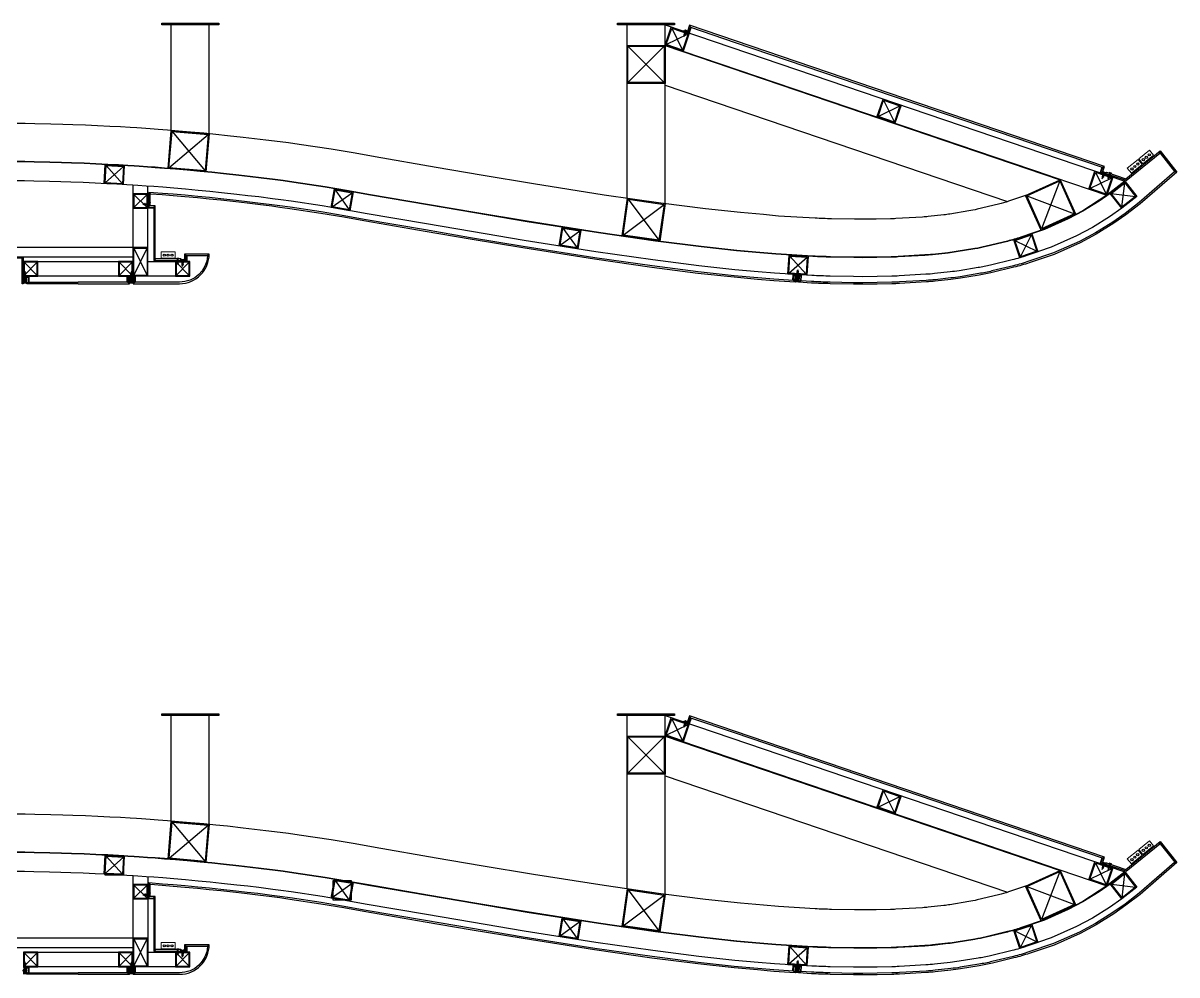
# Model space of a CAD drawing. Header units: millimetres. Extents: x -7838 to 162527, y -32093 to 60038.
# Drawn here: x 159490 to 162527, y 48898 to 51403 of the extents above; entities that cross this region are included whole.
import ezdxf

# ---------------------------------------------------------------- set-up
doc = ezdxf.new("R2010")
doc.units = ezdxf.units.MM
for name, color, linetype in [('002 - STRUCTURAL STEEL', 4, 'Continuous'), ('AR-TEXT-DIM', 7, 'Continuous'), ('CELING', 2, 'Continuous')]:
    doc.layers.add(name, color=color, linetype=linetype)
doc.layers.add('A-GENM Lines', color=1, linetype='Continuous', lineweight=9)

# ---------------------------------------------------------------- blocks, each defined once
blk = doc.blocks.new('55d5f2d')
at = {"color": 8, "ltscale": 0.1}
for p, q in [((31175.5, -66800.8), (31220.9, -66755.4)), ((31175.5, -66755.4), (31220.9, -66800.8))]:
    blk.add_line(p, q, dxfattribs=at)
at = {"layer": 'AR-TEXT-DIM', "color": 3}
for points in [[(31173.2, -66753.1), (31223.2, -66753.1), (31223.2, -66803.1), (31173.2, -66803.1)], [(31175.5, -66755.4), (31220.9, -66755.4), (31220.9, -66800.8), (31175.5, -66800.8)]]:
    blk.add_lwpolyline(points, close=True, dxfattribs=at)
blk = doc.blocks.new('5200')
at = {"color": 8, "ltscale": 0.1}
for p, q in [((32963.9, -74110.5), (33059.3, -74015.1)), ((32963.9, -74015.1), (33059.3, -74110.5))]:
    blk.add_line(p, q, dxfattribs=at)
at = {"color": 3, "ltscale": 0.1}
for points in [[(32961.6, -74012.8), (33061.6, -74012.8), (33061.6, -74112.8), (32961.6, -74112.8)], [(32963.9, -74015.1), (33059.3, -74015.1), (33059.3, -74110.5), (32963.9, -74110.5)]]:
    blk.add_lwpolyline(points, close=True, dxfattribs=at)
blk = doc.blocks.new('DFGDE')
at = {"color": 8, "ltscale": 0.1}
for p, q in [((134367.3, -128798.9, -0.2), (134402.1, -128764.1, -0.2)), ((134367.3, -128764.1, -0.2), (134402.1, -128798.9, -0.2))]:
    blk.add_line(p, q, dxfattribs=at)
at = {"layer": 'AR-TEXT-DIM', "color": 3, "elevation": -0.2}
for points in [[(134365.7, -128762.5), (134403.7, -128762.5), (134403.7, -128800.5), (134365.7, -128800.5)], [(134367.3, -128764.1), (134402.1, -128764.1), (134402.1, -128798.9), (134367.3, -128798.9)]]:
    blk.add_lwpolyline(points, close=True, dxfattribs=at)
blk = doc.blocks.new('RERE')
at = {"color": 8}
for p, q in [((30880.1, -75163.1), (30876.7, -75163.1)), ((30879.1, -75147.6), (30879.1, -75148.5)), ((30879.1, -75149.1), (30879.1, -75150.1)), ((30879.1, -75150.6), (30879.1, -75151.6)), ((30879.1, -75152.1), (30879.1, -75153.1)), ((30879.1, -75153.7), (30879.1, -75154.6)), ((30879.1, -75155.2), (30879.1, -75156.1)), ((30879.1, -75156.7), (30879.1, -75157.7)), ((30879.1, -75158.2), (30879.1, -75161)), ((30880.6, -75143.3), (30879.5, -75145.5)), ((30880.6, -75141.5), (30880.6, -75165)), ((30880.6, -75143.3), (30881.4, -75144.9)), ((30881.1, -75163.1), (30884.4, -75163.1)), ((30881.7, -75145.6), (30881.8, -75145.7)), ((30882.1, -75147.1), (30882.1, -75148.1)), ((30882.1, -75148.6), (30882.1, -75149.6)), ((30882.1, -75150.1), (30882.1, -75151.1)), ((30882.1, -75151.7), (30882.1, -75152.6)), ((30882.1, -75153.2), (30882.1, -75154.1)), ((30882.1, -75154.7), (30882.1, -75155.7)), ((30882.1, -75156.2), (30882.1, -75157.2)), ((30882.1, -75157.7), (30882.1, -75158.7)), ((30882.1, -75159.3), (30882.1, -75161)), ((30882.1, -75159.3), (30882.1, -75161))]:
    blk.add_line(p, q, dxfattribs=at)
for points in [[(30880.1, -75164.1, -0.112935), (30876.7, -75163.1, -0.049876), (30876.5, -75161), (30884.6, -75161, -0.049876), (30884.4, -75163.1, -0.112935), (30881.1, -75164.1), (30881.1, -75162.6), (30880.1, -75162.6)], [(30882.1, -75148.6, 0.088633), (30880.9, -75148.1, 0.019108), (30878.6, -75147.4, -0.172253), (30879.1, -75147, 0.045962), (30882.6, -75148.2, -0.175035)], [(30882.1, -75150.1, 0.088633), (30880.9, -75149.6, 0.019108), (30878.6, -75149, -0.172253), (30879.1, -75148.5, 0.045962), (30882.6, -75149.7, -0.175035)], [(30882.1, -75151.7, 0.088633), (30880.9, -75151.1, 0.019108), (30878.6, -75150.5, -0.172253), (30879.1, -75150.1, 0.045962), (30882.6, -75151.2, -0.175035)], [(30882.1, -75153.2, 0.088633), (30880.9, -75152.7, 0.019108), (30878.6, -75152, -0.172253), (30879.1, -75151.6, 0.045962), (30882.6, -75152.7, -0.175035)], [(30882.1, -75154.7, 0.088633), (30880.9, -75154.2, 0.019108), (30878.6, -75153.5, -0.172253), (30879.1, -75153.1, 0.045962), (30882.6, -75154.3, -0.175035)], [(30882.1, -75156.2, 0.088633), (30880.9, -75155.7, 0.019108), (30878.6, -75155.1, -0.172253), (30879.1, -75154.6, 0.045962), (30882.6, -75155.8, -0.175035)], [(30882.1, -75157.7, 0.088633), (30880.9, -75157.2, 0.019108), (30878.6, -75156.6, -0.172253), (30879.1, -75156.1, 0.045962), (30882.6, -75157.3, -0.175035)], [(30882.1, -75159.3, 0.088633), (30880.9, -75158.8, 0.019108), (30878.6, -75158.1, -0.172253), (30879.1, -75157.7, 0.045962), (30882.6, -75158.8, -0.175035)], [(30882.1, -75147.1, 0.088633), (30880.9, -75146.6, 0.02265), (30879, -75145.9, -0.172253), (30879.5, -75145.5, 0.051159), (30882.6, -75146.7, -0.175035)]]:
    blk.add_lwpolyline(points, format="xyb", close=True, dxfattribs=at)
for points in [[(30881.7, -75145.6, 0.118829), (30880.9, -75145.1, 0.008765), (30879.8, -75144.7, -0.172253)], [(30882.2, -75145.1, -0.175035), (30881.7, -75145.6, 0.118829)]]:
    blk.add_lwpolyline(points, format="xyb", dxfattribs=at)
for centre, radius, start, end in [((30874.6, -75180.9), 33.6, 76.2776, 83.3035), ((30874.6, -75182.4), 33.6, 76.2776, 83.3035), ((30874.6, -75183.9), 33.6, 76.2776, 83.3035), ((30874.6, -75185.4), 33.6, 76.2776, 83.3035), ((30874.6, -75187), 33.6, 76.2776, 83.3035), ((30874.6, -75188.5), 33.6, 76.2776, 83.3035), ((30874.6, -75190), 33.6, 76.2776, 83.3035), ((30874.6, -75191.5), 33.6, 76.2776, 83.3035), ((30875.4, -75173.2), 27.5, 74.8121, 82.581), ((30882.1, -75147), 3.04, 160.5824, 180), ((30879.8, -75152.6), 7.89, 71.8171, 89.3728), ((30879.1, -75147), 3.04, 9.6975, 26.5651)]:
    blk.add_arc(centre, radius, start, end, dxfattribs=at)
blk = doc.blocks.new('odofrite')
at = {"ltscale": 0.1}
h = blk.add_hatch(dxfattribs=at)
h.set_pattern_fill('ANSI37', color=8, scale=0.5)
h.set_pattern_definition([(45, (84.5444, -95.0627), (-1.122532015, 1.122532015), []), (135, (84.5444, -95.0627), (-1.122532015, -1.122532015), [])])
edge = h.paths.add_edge_path()
edge.add_arc((30585, -74711.8), 4.5, 0, 360)
at = {"color": 1, "ltscale": 0.1}
blk.add_circle((30585, -74711.8, -166.2), 4.5, dxfattribs=at)
blk = doc.blocks.new('odoforltr')
at = {"color": 1, "ltscale": 0.1}
for p, q in [((30858.9, -66225.9, 2.1), (30858.9, -65946.3, 2.1)), ((30958.9, -66232.9, 2.1), (30958.9, -65946.3, 2.1)), ((32058.9, -66402.5, 2.1), (32058.9, -65946.3, 2.1)), ((32158.9, -66416.7, 2.1), (32158.9, -65946.3, 2.1)), ((32158.9, -65946.3, 2.1), (33369.3, -66357.9, 2.1)), ((32158.9, -65999.1, 2.1), (33172.6, -66343.8, 2.1)), ((32158.9, -65999.1, 2.1), (33321.8, -66394.5, 2.1)), ((32158.9, -66000.2, 2.1), (33199, -66353.9, 2.1)), ((32158.9, -66104.7, 2.1), (33060.3, -66411.3, 2.1)), ((33369.9, -66358.6, 2.1), (33400.8, -66397.9, 2.1)), ((30758.9, -66532.3, 2.1), (30408.9, -66532.3, 2.1)), ((30758.9, -66557.3, 2.1), (30408.9, -66557.3, 2.1))]:
    blk.add_line(p, q, dxfattribs=at)
at = {"color": 8, "ltscale": 0.1}
for p, q in [((30760.5, -66605.7, 2.1), (30795.3, -66533.9, 2.1)), ((30760.5, -66533.9, 2.1), (30795.3, -66605.7, 2.1))]:
    blk.add_line(p, q, dxfattribs=at)
at = {"color": 2, "ltscale": 0.1}
for p, q in [((32498.3, -66605.9, 2.1), (32497.6, -66618.2, 2.1)), ((32498.3, -66605.9, 2.1), (32502.3, -66606.1, 2.1)), ((32502.3, -66606.1, 2.1), (32501.3, -66623.1, 2.1)), ((32512.3, -66606.7, 2.1), (32511.2, -66623.7, 2.1)), ((32512.3, -66606.7, 2.1), (32516.3, -66607, 2.1)), ((32516.3, -66607, 2.1), (32515.5, -66619.2, 2.1))]:
    blk.add_line(p, q, dxfattribs=at)
at = {"color": 1, "ltscale": 0.1}
for points, elevation in [([(30833.9, -65941.3), (30983.9, -65941.3), (30983.9, -65946.3), (30833.9, -65946.3)], 2.1), ([(32033.9, -65941.3), (32183.9, -65941.3), (32183.9, -65946.3), (32033.9, -65946.3)], 2.1), ([(32208.9, -65961.2), (32222.2, -65965.7), (32226.4, -65953.4), (32227.3, -65953.7), (32222.8, -65967), (32208.6, -65962.1)], 2.1), ([(33338.5, -66345.3), (33305.4, -66334), (33309.5, -66321.7), (33308.6, -66321.4), (33304.1, -66334.7), (33338.2, -66346.3)], 2.1), ([(30798.9, -66390.8), (30798.9, -66427.8), (30811.9, -66427.8), (30811.9, -66428.8), (30797.9, -66428.8), (30797.9, -66390.8)], 2.1), ([(30507.9, -66569.3), (30719.9, -66569.3), (30719.9, -66607.3), (30507.9, -66607.3)], -166.2), ([(30796.9, -66569.3), (30869.9, -66569.3), (30869.9, -66607.3), (30796.9, -66607.3)], 2.1), ([(30869.9, -66567.3), (30898.9, -66567.3), (30898.9, -66554.3), (30899.9, -66554.3), (30899.9, -66568.3), (30869.9, -66568.3)], 2.1), ([(30469.9, -66609.3), (30483.9, -66609.3), (30483.9, -66622.3), (30484.9, -66622.3), (30484.9, -66608.3), (30469.9, -66608.3)], -166.2), ([(30757.9, -66609.3), (30743.9, -66609.3), (30743.9, -66622.3), (30742.9, -66622.3), (30742.9, -66608.3), (30757.9, -66608.3)], -166.2), ([(32511.3, -66605.7), (32497.3, -66604.8), (32496.6, -66617.8), (32495.6, -66617.8), (32496.4, -66603.8), (32511.4, -66604.7)], 2.1), ([(32503.3, -66605.2), (32517.3, -66606), (32516.5, -66619), (32517.5, -66619.1), (32518.4, -66605.1), (32503.4, -66604.2)], 2.1)]:
    blk.add_lwpolyline(points, close=True, dxfattribs=dict(at, elevation=elevation))
at = {"color": 2, "ltscale": 0.1}
for points, elevation in [([(32344.5, -65988.3), (32223.2, -65947.1), (32217.8, -65963.1), (32221.6, -65964.4), (32225.5, -65952.8), (32223.6, -65949), (32223.9, -65948.3), (32224.5, -65948.5), (32226.4, -65952.4), (32343.2, -65992.1)], 2.1), ([(32343.2, -65992.1), (33310.1, -66320.9), (33314, -66319), (33314.6, -66319.2), (33314.4, -66319.9), (33310.6, -66321.8), (33306.6, -66333.4), (33310.4, -66334.7), (33315.9, -66318.6), (32344.5, -65988.3)], 2.1), ([(33371.8, -66351.4), (33462.5, -66277.4), (33506.6, -66333.4)], 2.1), ([(33461.3, -66283.5), (33461.8, -66279.2), (33462.4, -66278.8), (33462.8, -66279.4), (33462.3, -66283.6)], 2.1), ([(33372.6, -66355.9), (33461.3, -66283.5)], 2.1), ([(33462.3, -66283.6), (33500.6, -66332.3)], 2.1), ([(33372.6, -66355.9), (33319.9, -66337.9), (33321.2, -66334.1), (33371.8, -66351.4)], 2.1), ([(33500.6, -66332.3), (33504.7, -66332.7), (33505.1, -66333.2), (33504.6, -66333.7), (33500.5, -66333.3)], 2.1), ([(32496.8, -66618.8), (32445.6, -66615.8), (32403, -66612), (32341, -66606.5), (32246.1, -66596.1), (32125.1, -66580.7), (31974.2, -66559.1), (31785.7, -66529.3), (31646.7, -66506.2), (31528, -66485.9), (31366.9, -66458.2), (31314.2, -66448.6), (31253.7, -66438.5), (31172, -66426.1), (31145.1, -66422.4), (31124, -66419.6), (31087.3, -66415), (31058.9, -66411.6), (31029.7, -66408.2), (30989.8, -66403.8), (30959.4, -66400.7), (30928.8, -66397.7), (30895.3, -66394.6), (30864.4, -66392), (30835.9, -66389.7), (30799.9, -66386.9)], 2.1), ([(30799.9, -66386.9), (30799.9, -66412.8), (30803.9, -66412.8), (30803.9, -66392)], 2.1), ([(30803.9, -66392), (30800.9, -66388.7), (30800.9, -66388), (30801.6, -66388), (30804.7, -66391.3)], 2), ([(32501.3, -66623.1), (32445.3, -66619.8), (32402.7, -66616), (32340.6, -66610.5), (32245.7, -66600.1), (32124.5, -66584.7), (31973.6, -66563), (31785, -66533.3), (31646.1, -66510.2), (31527.3, -66489.9), (31366.2, -66462.1), (31313.5, -66452.6), (31253.1, -66442.5), (31171.4, -66430), (31144.6, -66426.4), (31123.5, -66423.6), (31086.8, -66419), (31058.5, -66415.5), (31029.2, -66412.1), (30989.4, -66407.8), (30959.1, -66404.7), (30928.4, -66401.7), (30895, -66398.6), (30864, -66395.9), (30835.5, -66393.6), (30804.7, -66391.3)], 2.1), ([(30816.9, -66477.2), (30816.9, -66422.8), (30799.9, -66422.8), (30799.9, -66426.8), (30812.2, -66426.8), (30815.2, -66423.8), (30815.9, -66423.8), (30815.9, -66424.5), (30812.9, -66427.5), (30812.9, -66477.2)], 2.1), ([(30812.9, -66477.2), (30812.9, -66566.3), (30883.9, -66566.3), (30883.9, -66562.3), (30817.7, -66562.3), (30814.7, -66565.3), (30813.9, -66565.3), (30813.9, -66564.6), (30816.9, -66561.6), (30816.9, -66477.2)], 2.1), ([(30613.9, -66627.3), (30478.9, -66627.3), (30478.9, -66610.3), (30482.9, -66610.3), (30482.9, -66622.6), (30479.9, -66625.6), (30479.9, -66626.3), (30480.7, -66626.3), (30483.7, -66623.3), (30613.9, -66623.3)], -166.2), ([(30613.9, -66627.3), (30748.9, -66627.3), (30748.9, -66610.3), (30744.9, -66610.3), (30744.9, -66622.6), (30747.9, -66625.6), (30747.9, -66626.3), (30747.2, -66626.3), (30744.2, -66623.3), (30613.9, -66623.3)], -166.2), ([(32496.8, -66618.8), (32499.6, -66622), (32500.3, -66622), (32500.3, -66621.3), (32497.6, -66618.2)], 2.1), ([(32516.2, -66620), (32513, -66622.8), (32512.3, -66622.7), (32512.4, -66622), (32515.5, -66619.2)], 2.1)]:
    blk.add_lwpolyline(points, dxfattribs=dict(at, elevation=elevation))
at = {"color": 1, "ltscale": 0.1, "elevation": 2.1}
for points in [[(33108.1, -66395.1), (33063.1, -66410.3, -0.022426), (33037.2, -66417.8), (32980.5, -66431.5, -0.018694), (32958.5, -66436), (32909, -66444.1, -0.013433), (32893, -66446.3), (32851.9, -66450.7, -0.012445), (32837, -66452), (32766.5, -66456.1, -0.011445), (32752.8, -66456.6), (32714.8, -66457.5), (32678.9, -66457.9), (32657.5, -66457.8), (32597, -66456.5, -0.009337), (32554.1, -66455), (32458, -66449.2), (32417.8, -66445.6), (32357.5, -66440.3), (32265.8, -66430.2), (32147.5, -66415.2), (31999.1, -66393.9), (31812.4, -66364.5), (31674.5, -66341.5), (31556.2, -66321.3), (31395.9, -66293.7), (31342.8, -66284.1), (31280.1, -66273.6), (31195.8, -66260.8), (31167.3, -66256.9), (31145.4, -66254), (31107.8, -66249.2), (31078.6, -66245.7), (31048.4, -66242.2), (31007.5, -66237.7), (30976.1, -66234.5), (30944.5, -66231.4), (30910.1, -66228.3), (30878.2, -66225.5), (30848.9, -66223.2), (30824.4, -66221.3), (30803.9, -66219.8), (30781.1, -66218.3), (30768, -66217.4), (30750.9, -66216.3), (30725.5, -66214.8), (30696.9, -66213.3), (30665.3, -66211.7), (30633.7, -66210.4), (30600.3, -66209.1), (30573.2, -66208.2), (30542.1, -66207.3), (30500, -66206.4), (30474.7, -66206), (30448.1, -66205.7)], [(33369.3, -66357.9), (33321.8, -66394.5), (33258.6, -66435.4), (33220.2, -66456), (33157.2, -66484), (33095.2, -66505, -0.022426), (33060.7, -66515), (33004, -66528.7, -0.018694), (32974.7, -66534.7), (32925.1, -66542.8, -0.013433), (32903.8, -66545.7), (32862.7, -66550.2, -0.012445), (32842.9, -66551.8), (32772.4, -66556, -0.011078), (32754.7, -66556.6), (32716.5, -66557.5), (32679.2, -66557.9), (32656.1, -66557.8), (32595, -66556.4, -0.009335), (32548.4, -66554.8), (32450.6, -66549), (32408.9, -66545.3), (32347.6, -66539.8), (32254, -66529.6), (32134.1, -66514.3), (31984.2, -66492.8), (31796.4, -66463.2), (31657.9, -66440.1), (31539.3, -66419.9), (31378.6, -66392.2), (31325.6, -66382.6), (31264.3, -66372.4), (31181.6, -66359.8), (31154, -66356), (31132.6, -66353.2), (31095.5, -66348.5), (31066.8, -66345), (31037.2, -66341.6), (30996.9, -66337.2), (30966.1, -66334), (30935.1, -66331), (30901.3, -66327.9), (30869.9, -66325.2), (30841.1, -66322.9), (30817, -66321), (30796.9, -66319.6), (30774.4, -66318), (30761.6, -66317.2), (30744.9, -66316.2), (30719.8, -66314.7), (30691.8, -66313.2), (30660.7, -66311.6), (30629.6, -66310.3), (30596.8, -66309), (30570.2, -66308.2), (30539.7, -66307.3), (30498.2, -66306.4), (30473.3, -66306), (30447.2, -66305.7)], [(33330.7, -66389.6), (33301.6, -66409.9), (33259.1, -66436.2), (33220.6, -66456.9), (33157.5, -66485), (33095.5, -66506, -0.022426), (33060.9, -66516), (33004.2, -66529.7, -0.018694), (32974.8, -66535.6), (32925.3, -66543.8, -0.013433), (32903.9, -66546.7), (32862.8, -66551.1, -0.012445), (32842.9, -66552.8), (32772.4, -66557, -0.011075), (32754.7, -66557.6), (32716.5, -66558.5), (32679.2, -66558.9), (32656.1, -66558.8), (32595, -66557.4, -0.009335), (32548.3, -66555.8), (32450.5, -66549.9), (32408.9, -66546.3), (32347.5, -66540.8), (32253.9, -66530.5), (32133.9, -66515.3), (31984.1, -66493.8), (31796.2, -66464.2), (31657.7, -66441.1), (31539.2, -66420.9), (31378.4, -66393.2), (31325.5, -66383.6), (31264.1, -66373.3), (31181.4, -66360.8), (31153.9, -66357), (31132.5, -66354.2), (31095.4, -66349.5), (31066.7, -66346), (31037.1, -66342.6), (30996.8, -66338.2), (30966, -66335), (30935, -66332), (30901.2, -66328.9), (30869.8, -66326.2), (30841, -66323.9), (30816.9, -66322), (30796.9, -66320.6), (30774.4, -66319), (30761.5, -66318.2), (30744.8, -66317.2), (30719.8, -66315.7), (30691.7, -66314.2), (30660.7, -66312.6), (30629.5, -66311.3), (30596.8, -66310), (30570.2, -66309.2), (30539.6, -66308.3), (30498.2, -66307.4), (30473.3, -66307), (30447.2, -66306.7)], [(33361.5, -66428.9), (33329.2, -66451.6), (33284.2, -66479.5), (33242.6, -66501.8), (33175.8, -66531.6), (33111.5, -66553.3, -0.022426), (33072.7, -66564.6), (33015.9, -66578.3, -0.018694), (32982.9, -66585), (32933.4, -66593.1, -0.013433), (32909.4, -66596.4), (32868.3, -66600.9, -0.012445), (32845.9, -66602.7), (32775.4, -66606.9, -0.01094), (32755.6, -66607.6), (32717.4, -66608.5), (32679.4, -66608.9), (32655.4, -66608.8), (32594, -66607.4, -0.009335), (32545.5, -66605.7), (32446.8, -66599.8), (32404.4, -66596.1), (32342.6, -66590.6), (32248, -66580.2), (32127.2, -66564.9), (31976.6, -66543.2), (31788.2, -66513.6), (31649.4, -66490.4), (31530.7, -66470.2), (31369.7, -66442.4), (31316.9, -66432.9), (31256.2, -66422.7), (31174.3, -66410.2), (31147.2, -66406.6), (31126, -66403.8), (31089.3, -66399.1), (31060.8, -66395.7), (31031.5, -66392.3), (30991.5, -66387.9), (30961, -66384.8), (30930.3, -66381.8), (30896.8, -66378.7), (30865.7, -66376), (30837.1, -66373.7), (30813.3, -66371.9), (30793.4, -66370.5), (30771, -66368.9), (30758.3, -66368.1), (30741.8, -66367.1), (30716.9, -66365.6), (30689.1, -66364.1), (30658.4, -66362.6), (30627.5, -66361.2), (30595, -66360), (30568.7, -66359.1), (30538.4, -66358.3), (30497.2, -66357.4), (30472.6, -66357), (30446.7, -66356.7)]]:
    blk.add_lwpolyline(points, format="xyb", dxfattribs=at)
at = {"color": 2, "ltscale": 0.1, "elevation": 2.1}
for points in [[(33506.6, -66333.4), (33409.5, -66417), (33372.4, -66445.7), (33340.2, -66468.3), (33294.2, -66496.9), (33251.4, -66519.8), (33183, -66550.2), (33117.9, -66572.3, -0.022426), (33077.4, -66584), (33020.6, -66597.7, -0.018694), (32986.1, -66604.7), (32936.6, -66612.8, -0.013433), (32911.5, -66616.3), (32870.4, -66620.7, -0.012445), (32847.1, -66622.7), (32776.5, -66626.8, -0.010892), (32756, -66627.6), (32717.8, -66628.5), (32679.4, -66628.9), (32655.1, -66628.8), (32593.6, -66627.4, -0.009334), (32544.4, -66625.7), (32511.2, -66623.7)], [(33500.5, -66333.3), (33406.9, -66413.9), (33370.1, -66442.5), (33338, -66465), (33292.2, -66493.4), (33249.7, -66516.2), (33181.6, -66546.5), (33116.7, -66568.5, -0.022426), (33076.4, -66580.1), (33019.7, -66593.9, -0.018694), (32985.5, -66600.8), (32936, -66608.9, -0.013433), (32911.1, -66612.3), (32870, -66616.8, -0.012445), (32846.8, -66618.7), (32776.3, -66622.9, -0.010902), (32756, -66623.6), (32717.7, -66624.5), (32679.4, -66624.9), (32655.2, -66624.8), (32593.7, -66623.4, -0.009334), (32544.6, -66621.7), (32516.2, -66620)]]:
    blk.add_lwpolyline(points, format="xyb", dxfattribs=at)
at = {"color": 1, "ltscale": 0.1, "elevation": 2.1}
blk.add_lwpolyline([(30796.9, -66370.7), (30796.9, -66532.3), (30758.9, -66532.3), (30758.9, -66368.1)], dxfattribs=at)
at = {"color": 3, "ltscale": 0.1, "elevation": 2.1}
for points in [[(30758.9, -66532.3), (30796.9, -66532.3), (30796.9, -66607.3), (30758.9, -66607.3)], [(30760.5, -66533.9), (30795.3, -66533.9), (30795.3, -66605.7), (30760.5, -66605.7)]]:
    blk.add_lwpolyline(points, close=True, dxfattribs=at)
at = {"color": 2, "ltscale": 0.1, "elevation": -166.2}
blk.add_lwpolyline([(30898.7, -66553.3), (30954.2, -66553.3), (30957.2, -66550.3), (30957.9, -66550.3), (30957.9, -66551), (30954.8, -66554.2, -0.395063), (30880.9, -66623.3), (30763.7, -66623.3), (30760.7, -66626.3), (30759.9, -66626.3), (30759.9, -66625.6), (30762.9, -66622.6), (30762.9, -66610.3), (30758.9, -66610.3), (30758.9, -66627.3), (30880.9, -66627.3, 0.414214), (30958.9, -66549.3), (30958.9, -66549.3), (30893.9, -66549.3), (30893.9, -66566.3), (30897.9, -66566.3), (30897.9, -66554), (30894.9, -66551), (30894.9, -66550.3), (30895.7, -66550.3)], format="xyb", close=True, dxfattribs=at)
at = {"color": 3, "ltscale": 0.1, "elevation": 2.1}
blk.add_lwpolyline([(30408.9, -66558.3), (30468.9, -66558.3), (30468.9, -66627.3), (30466.9, -66627.3), (30466.9, -66560.3), (30408.9, -66560.3)], dxfattribs=at)
at = {"color": 8, "ltscale": 0.1, "elevation": -166.2}
blk.add_lwpolyline([(30749.9, -66609.3), (30763.9, -66609.3), (30763.9, -66622.3), (30764.9, -66622.3), (30764.9, -66608.3), (30749.9, -66608.3)], close=True, dxfattribs=at)
at = {"color": 8, "ltscale": 0.1}
for centre, start, end in [((33318.8, -66325.6, 2.1), 222.9324, 279.5052), ((33319.1, -66324.7, 2.1), 222.9324, 279.5052), ((33319.4, -66323.7, 2.1), 222.9324, 279.5052), ((30811.2, -66417.8, 2.1), 151.7228, 208.2956), ((30812.2, -66417.8, 2.1), 151.7228, 208.2956), ((30813.2, -66417.8, 2.1), 151.7228, 208.2956), ((30888.9, -66553, 2.1), 241.7228, 298.2956), ((30888.9, -66554, 2.1), 241.7228, 298.2956), ((30888.9, -66555, 2.1), 241.7228, 298.2956), ((30473.9, -66632.6, -166.2), 61.7044, 118.2772), ((30473.9, -66633.6, -166.2), 61.7044, 118.2772), ((30473.9, -66634.6, -166.2), 61.7044, 118.2772), ((30473.9, -66635.6, -166.2), 61.7044, 118.2772), ((30473.9, -66636.6, -166.2), 61.7044, 118.2772), ((30753.9, -66632.6, -166.2), 61.7228, 118.2956), ((30753.9, -66633.6, -166.2), 61.7228, 118.2956), ((30753.9, -66634.6, -166.2), 61.7228, 118.2956), ((30753.9, -66635.6, -166.2), 61.7228, 118.2956), ((30753.9, -66636.6, -166.2), 61.7228, 118.2956), ((32505.8, -66631.7, 2.1), 58.2978, 114.8707), ((32505.7, -66632.7, 2.1), 58.2978, 114.8707), ((32505.9, -66629.7, 2.1), 58.2978, 114.8707), ((32505.8, -66630.7, 2.1), 58.2978, 114.8707), ((32505.9, -66628.7, 2.1), 58.2978, 114.8707)]:
    blk.add_arc(centre, 10.6, start, end, dxfattribs=at)
at = {"layer": 'A-GENM Lines', "elevation": 2.1}
for points in [[(33445.2, -66288.9), (33416.7, -66312.2), (33405.9, -66299), (33434.5, -66275.8)], [(33415.1, -66313.5), (33386.6, -66336.7), (33375.9, -66323.6), (33404.4, -66300.3)], [(30869.2, -66560.3), (30832.4, -66560.3), (30832.4, -66543.3), (30869.2, -66543.3)]]:
    blk.add_lwpolyline(points, close=True, dxfattribs=at)
at = {"layer": 'CELING', "color": 2}
for centre in [(33403.6, -66312.6, 2.1), (33418.2, -66300.7, 2.1), (33425.9, -66294.4, 2.1), (33433.7, -66288.1, 2.1), (33388.1, -66325.2, 2.1), (33395.8, -66318.9, 2.1), (30840.8, -66552.3, 2.1), (30850.8, -66552.3, 2.1), (30860.8, -66552.3, 2.1)]:
    blk.add_circle(centre, 3, dxfattribs=at)
at = {"color": 8}
for name, p, rotation in [('55d5f2d', (24153.3, 7283.3, 2.1), 341.2188317813196), ('55d5f2d', (24710.9, 7093.7, 2.1), 341.2188317813196), ('5200', (4185.2, 10279.6, 2.1), 355.2157108260598), ('55d5f2d', (3228.3, 2051.7, 2.1), 356.8492572767801), ('55d5f2d', (25268.6, 6904, 2.1), 341.2188317813196), ('5200', (87010.9, -5784.5, 2.1), 294.3752731271342), ('55d5f2d', (-32445, -33203.6, 2.1), 38.19530751826889), ('55d5f2d', (11802.8, 4672.1, 2.1), 350.304427566345), ('5200', (9798.9, 11499.9, 2.1), 351.9417993311963), ('55d5f2d', (11489.8, 4314.3, 2.1), 351.0416086533332), ('55d5f2d', (-17515.4, -12957, 2.1), 18.33864876187493), ('55d5f2d', (5355.9, 1944.1, 2.1), 356.5750335538374)]:
    blk.add_blockref(name, p, dxfattribs=dict(at, rotation=rotation))
for p, xscale, yscale, zscale, rotation in [((-7862.4, -111875.5, 2.1), -0.7499999999999999, 0.7500000000000001, 0.7500000000000001, 161.2188317814342), ((37093.3, -127163.2, 2.1), 0.7500000000000001, 0.7500000000000001, 0.7500000000000001, 161.2188317814865), ((37109.1, -127163.3, 2.1), 0.7500000000000001, 0.7500000000000001, 0.7500000000000001, 161.2188317814865), ((-25571.8, -43257.4, 2.1), -0.7500000000000078, 0.7500000000000078, 0.75, 90), ((54036.9, -122933.1, 2.1), 0.75, 0.75, 0.75, 180), ((54049.4, -122938.1, 2.1), 0.75, 0.75, 0.75, 180), ((12755.9, -8951.7, 2.1), 0.75, 0.75, 0.75, 356.5750335538231)]:
    blk.add_blockref('RERE', p, dxfattribs=dict(at, xscale=xscale, yscale=yscale, zscale=zscale, rotation=rotation))
for name, p in [('5200', (-902.6, 8012.7, 2.1)), ('odofrite', (-111, 8094.8))]:
    blk.add_blockref(name, p, dxfattribs=at)
at = {"color": 8, "yscale": 0.75, "zscale": 0.75}
for p, xscale in [((53634.4, -10238.5, -166.2), -0.75), ((7593.5, -10238.5, -166.2), 0.75)]:
    blk.add_blockref('RERE', p, dxfattribs=dict(at, xscale=xscale))
at = {"color": 8, "xscale": -1}
blk.add_blockref('odofrite', (61338.9, 8094.8), dxfattribs=at)
at = {"color": 8, "xscale": -1, "rotation": 356.5750335538231}
blk.add_blockref('odofrite', (67500.6, 6138.1, 168.3), dxfattribs=at)
at = {"layer": 'AR-TEXT-DIM', "xscale": -1}
for p in [(165162.7, 62371.7, 2.3), (164873.7, 62193.2, -166), (165123.7, 62193.2, 2.3), (165273.7, 62193.2, 2.3)]:
    blk.add_blockref('DFGDE', p, dxfattribs=at)
blk = doc.blocks.new('*U245')
blk.add_lwpolyline([(-25, -25), (25, -25), (25, 25), (-25, 25)], close=True)

msp = doc.modelspace()

# ---------------------------------------------------------------- linework, layer by layer
at = {"color": 1, "ltscale": 0.1}
for p, q in [((159879.62447, 49300.56144, 2.07542), (159879.62447, 49580.15269, 2.07542)), ((159979.62447, 49293.58351, 2.07542), (159979.62447, 49580.15269, 2.07542)), ((161079.62447, 49123.94905, 2.07542), (161079.62447, 49580.15269, 2.07542)), ((161179.62447, 49109.79137, 2.07542), (161179.62447, 49580.15269, 2.07542)), ((161179.62447, 49580.15269, 2.07542), (162389.93852, 49168.57203, 2.07542)), ((161179.62447, 49527.34072, 2.07542), (162342.43578, 49131.9139, 2.07542)), ((161179.62447, 49527.34072, 2.07542), (162193.30589, 49182.62716, 2.07542)), ((161179.62447, 49526.28448, 2.07542), (162219.70107, 49172.59495, 2.07542)), ((161179.62447, 49421.71679, 2.07542), (162080.96616, 49115.2056, 2.07542)), ((162390.59107, 49167.81428, 2.0761), (162421.50827, 49128.51891, 2.0761)), ((159779.62447, 48994.1516, 2.07542), (159429.62446, 48994.1516, 2.07542)), ((159779.62447, 48969.1516, 2.07542), (159429.62446, 48969.1516, 2.07542))]:
    msp.add_line(p, q, dxfattribs=at)
at = {"color": 8, "ltscale": 0.1}
for p, q in [((159781.22447, 48920.7516, 2.07542), (159816.02447, 48992.5516, 2.07542)), ((159781.22447, 48992.5516, 2.07542), (159816.02447, 48920.7516, 2.07542))]:
    msp.add_line(p, q, dxfattribs=at)
at = {"color": 2, "ltscale": 0.1}
for p, q in [((161518.96779, 48920.55921, 2.12352), (161518.2334, 48908.28828, 2.12352)), ((161518.96779, 48920.55921, 2.12352), (161522.96065, 48920.32025, 2.12352)), ((161522.96065, 48920.32025, 2.12352), (161521.94504, 48903.35061, 2.12352)), ((161532.94279, 48919.72283, 2.12352), (161531.92718, 48902.7532, 2.12352)), ((161532.94279, 48919.72283, 2.12352), (161536.93564, 48919.48387, 2.12352)), ((161536.93564, 48919.48387, 2.12352), (161536.20125, 48907.21293, 2.12352))]:
    msp.add_line(p, q, dxfattribs=at)
at = {"color": 1, "ltscale": 0.1}
for points, elevation in [([(159854.62447, 49585.15269), (160004.62447, 49585.15269), (160004.62447, 49580.15269), (159854.62447, 49580.15269)], 2.07542), ([(161054.62447, 49585.15269), (161204.62447, 49585.15269), (161204.62447, 49580.15269), (161054.62447, 49580.15269)], 2.07542), ([(161229.61203, 49565.26635), (161242.8666, 49560.75899), (161247.05201, 49573.0668), (161247.99876, 49572.74485), (161243.4914, 49559.49028), (161229.29007, 49564.31959)], 2.07542), ([(162359.17742, 49181.14516), (162326.04099, 49192.41357), (162330.2264, 49204.72139), (162329.27964, 49205.04334), (162324.77228, 49191.78877), (162358.85546, 49180.19841)], 2.07542), ([(159819.62447, 49135.6516), (159819.62447, 49098.6516), (159832.62447, 49098.6516), (159832.62447, 49097.6516), (159818.62447, 49097.6516), (159818.62447, 49135.6516)], 2.07542), ([(159890.62447, 48959.1516), (159919.62447, 48959.1516), (159919.62447, 48972.1516), (159920.62447, 48972.1516), (159920.62447, 48958.1516), (159890.62447, 48958.1516)], 2.07542), ([(159528.62446, 48957.1516), (159740.62447, 48957.1516), (159740.62447, 48919.1516), (159528.62446, 48919.1516)], -166.20467), ([(159817.62447, 48957.1516), (159890.62447, 48957.1516), (159890.62447, 48919.1516), (159817.62447, 48919.1516)], 2.07542), ([(159490.62446, 48917.1516), (159504.62446, 48917.1516), (159504.62446, 48904.1516), (159505.62446, 48904.1516), (159505.62446, 48918.1516), (159490.62446, 48918.1516)], -166.20467), ([(159778.62447, 48917.1516), (159764.62447, 48917.1516), (159764.62447, 48904.1516), (159763.62447, 48904.1516), (159763.62447, 48918.1516), (159778.62447, 48918.1516)], -166.20467), ([(161532.00431, 48920.78079), (161518.02932, 48921.61717), (161517.25268, 48908.64039), (161516.25447, 48908.70013), (161517.09085, 48922.67512), (161532.06405, 48921.779)], 2.12352), ([(161524.0186, 48921.25872), (161537.9936, 48920.42234), (161537.21696, 48907.44556), (161538.21517, 48907.38582), (161539.05155, 48921.36081), (161524.07834, 48922.25693)], 2.12352)]:
    msp.add_lwpolyline(points, close=True, dxfattribs=dict(at, elevation=elevation))
at = {"color": 2, "ltscale": 0.1}
for points, elevation in [([(161365.19918, 49538.17075), (161243.928, 49579.41035), (161238.45478, 49563.31551), (161242.2418, 49562.02769), (161246.19955, 49573.66605), (161244.32515, 49577.47218), (161244.5528, 49578.14164), (161245.22226, 49577.91398), (161247.09666, 49574.10786), (161363.91136, 49534.38373)], 2.07542), ([(161363.91136, 49534.38373), (162330.82565, 49205.57385), (162334.63178, 49207.44825), (162335.30124, 49207.22059), (162335.07358, 49206.55114), (162331.26745, 49204.67673), (162327.3097, 49193.03837), (162331.09672, 49191.75056), (162336.56994, 49207.84539), (161365.19918, 49538.17075)], 2.07542), ([(162392.49274, 49175.09712), (162483.20719, 49249.06673), (162527.23464, 49193.10839)], 2.07542), ([(162393.30304, 49170.59661), (162482.02758, 49242.94363)], 2.07542), ([(162482.02758, 49242.94363), (162482.49998, 49247.21901), (162483.05187, 49247.66107), (162483.49393, 49247.10918), (162483.02153, 49242.83381)], 2.07542), ([(162483.02153, 49242.83381), (162521.297, 49194.18616)], 2.07542), ([(162393.30304, 49170.59661), (162340.56427, 49188.53101), (162341.85209, 49192.31803), (162392.49274, 49175.09712)], 2.07542), ([(162521.297, 49194.18616), (162525.37758, 49193.79071), (162525.82702, 49193.24481), (162525.28112, 49192.79537), (162521.20054, 49193.19082)], 2.07542), ([(161517.48531, 48907.62468), (161466.3015, 48910.68794), (161423.70043, 48914.46948), (161361.67515, 48919.97523), (161266.81996, 48930.37324), (161145.76009, 48945.75111), (160994.90701, 48967.39314), (160806.36625, 48997.11473), (160667.41891, 49020.25216), (160548.68086, 49040.52358), (160387.61066, 49068.30417), (160334.84145, 49077.81426), (160274.401, 49087.94976), (160192.68764, 49100.37538), (160165.77809, 49104.04452), (160144.67171, 49106.82996), (160107.96802, 49111.48104), (160079.62968, 49114.90498), (160050.3706, 49118.28765), (160010.51631, 49122.64654), (159980.12955, 49125.7776), (159949.44641, 49128.77062), (159916.01507, 49131.83921), (159885.03862, 49134.50358), (159856.53048, 49136.80379), (159820.62396, 49139.53305)], 2.12352), ([(159820.62396, 49139.53305), (159820.62396, 49113.6516), (159824.62396, 49113.6516), (159824.62396, 49134.48194)], 2.07542), ([(159824.62396, 49134.48194), (159821.58283, 49137.763), (159821.60964, 49138.4696), (159822.31624, 49138.44279), (159825.35737, 49135.16173)], 2.02732), ([(161521.94504, 48903.35061), (161466.00512, 48906.69852), (161423.34675, 48910.48514), (161361.28034, 48915.99455), (161266.34996, 48926.4008), (161145.22401, 48941.78706), (160994.31153, 48963.43762), (160805.72628, 48993.16622), (160666.75381, 49016.30784), (160548.00435, 49036.58121), (160386.91599, 49064.36492), (160334.15593, 49073.87336), (160273.76952, 49083.99981), (160192.11674, 49096.41621), (160165.24621, 49100.08003), (160144.1586, 49102.86299), (160107.47668, 49107.51132), (160079.16008, 49110.93263), (160049.92346, 49114.3127), (160010.09387, 49118.66889), (159979.73039, 49121.79755), (159949.06942, 49124.78841), (159915.66086, 49127.85491), (159884.70637, 49130.51739), (159856.21805, 49132.816), (159825.35737, 49135.16173)], 2.12352), ([(159837.62447, 49049.24658), (159837.62447, 49103.65161), (159820.62447, 49103.6516), (159820.62447, 49099.6516), (159832.91737, 49099.65161), (159835.91737, 49102.65161), (159836.62447, 49102.65161), (159836.62447, 49101.9445), (159833.62447, 49098.9445), (159833.62447, 49049.24658)], 2.07542), ([(159833.62447, 49049.24658), (159833.62447, 48960.1516), (159904.62447, 48960.1516), (159904.62447, 48964.1516), (159838.33158, 48964.1516), (159835.33158, 48961.1516), (159834.62447, 48961.1516), (159834.62447, 48961.85871), (159837.62447, 48964.85871), (159837.62447, 49049.24658)], 2.07542), ([(159634.62447, 48899.1516), (159499.62446, 48899.1516), (159499.62446, 48916.1516), (159503.62446, 48916.1516), (159503.62446, 48903.85871), (159500.62446, 48900.85871), (159500.62446, 48900.1516), (159501.33157, 48900.1516), (159504.33157, 48903.1516), (159634.62447, 48903.1516)], -166.20467), ([(159634.62447, 48899.1516), (159769.62447, 48899.1516), (159769.62447, 48916.1516), (159765.62447, 48916.1516), (159765.62447, 48903.85871), (159768.62447, 48900.85871), (159768.62447, 48900.1516), (159767.91737, 48900.1516), (159764.91737, 48903.1516), (159634.62447, 48903.1516)], -166.20467), ([(161517.48531, 48907.62468), (161520.27698, 48904.47758), (161520.98282, 48904.43534), (161521.02507, 48905.14118), (161518.2334, 48908.28828)], 2.12352), ([(161536.86485, 48906.46484), (161533.71775, 48903.67317), (161533.01191, 48903.71542), (161533.05415, 48904.42126), (161536.20125, 48907.21293)], 2.12352)]:
    msp.add_lwpolyline(points, dxfattribs=dict(at, elevation=elevation))
at = {"color": 1, "ltscale": 0.1, "elevation": 2.12352}
for points in [[(162128.74709, 49131.38372), (162083.7383, 49116.13006, -0.0224256953), (162057.90275, 49108.64743), (162001.1672, 49094.93947, -0.0186937256), (161979.18816, 49090.49131), (161929.64719, 49082.37936, -0.0134326224), (161913.67854, 49080.20327), (161872.56969, 49075.72227, -0.0124447807), (161857.69052, 49074.47418), (161787.17313, 49070.32311, -0.0114447241), (161773.45011, 49069.83011), (161735.43679, 49068.91909), (161699.62504, 49068.51964), (161678.19263, 49068.63848), (161617.65023, 49070.00725, -0.009337249), (161574.736, 49071.49714), (161478.67542, 49077.24619), (161438.46634, 49080.8154), (161378.15861, 49086.1687), (161286.44236, 49096.22262), (161168.14161, 49111.25), (161019.76845, 49132.53626), (160833.08465, 49161.96511), (160695.18667, 49184.92781), (160576.92513, 49205.11788), (160416.613, 49232.76771), (160363.46196, 49242.34661), (160300.76515, 49252.8605), (160216.52295, 49265.67066), (160187.98398, 49269.56197), (160166.09391, 49272.45083), (160128.48129, 49277.2171), (160099.23538, 49280.7507), (160069.03871, 49284.24176), (160028.15335, 49288.71341), (159996.79486, 49291.94461), (159965.18535, 49295.02799), (159930.80303, 49298.18387), (159898.90982, 49300.92709), (159869.57462, 49303.29403), (159845.08917, 49305.15518), (159824.61417, 49306.63168), (159801.77969, 49308.19251), (159788.64878, 49309.04915), (159771.60235, 49310.11686), (159746.1496, 49311.61748), (159717.59779, 49313.16736), (159686.02264, 49314.71725), (159654.34458, 49316.09914), (159621.02451, 49317.36566), (159593.9196, 49318.25475), (159562.79546, 49319.11977), (159520.71693, 49320.02339), (159495.35166, 49320.42063), (159468.75796, 49320.71832)], [(162351.34367, 49136.83611), (162322.26446, 49116.56294), (162279.8191, 49090.23338), (162241.27882, 49069.54834), (162178.2177, 49041.5069), (162116.15649, 49020.47411, -0.0224256953), (162081.62298, 49010.47232), (162024.88742, 48996.76437, -0.0186937256), (161995.50878, 48990.81865), (161945.9678, 48982.70671, -0.0134326224), (161924.62304, 48979.798), (161883.51419, 48975.31701, -0.0124447807), (161863.6257, 48973.64872), (161793.10831, 48969.49765, -0.0110752963), (161775.35764, 48968.84682), (161737.21003, 48967.93258), (161699.90828, 48967.51652), (161676.77109, 48967.64481), (161615.69232, 48969.0257, -0.0093354404), (161569.01791, 48970.65863), (161471.19179, 48976.51336), (161429.53606, 48980.21098), (161368.18957, 48985.65648), (161274.57492, 48995.9185), (161154.60548, 49011.15786), (161004.73249, 49032.65928), (160816.92561, 49062.26518), (160678.393, 49085.33355), (160559.84327, 49105.57283), (160399.07266, 49133.30174), (160346.15255, 49142.83902), (160284.82037, 49153.12407), (160202.10759, 49165.70166), (160174.55407, 49169.4586), (160153.13797, 49172.28491), (160116.07506, 49176.98152), (160087.37804, 49180.4488), (160057.74842, 49183.87431), (160017.48664, 49188.27776), (159986.71584, 49191.4484), (159955.66659, 49194.47713), (159921.85941, 49197.58021), (159890.52065, 49200.27574), (159861.68565, 49202.60233), (159837.62942, 49204.43085), (159817.53805, 49205.87969), (159795.04827, 49207.41696), (159782.20431, 49208.25488), (159765.47327, 49209.30283), (159740.44014, 49210.77871), (159712.38464, 49212.30165), (159681.34589, 49213.8252), (159650.22551, 49215.18277), (159617.45073, 49216.42857), (159590.861, 49217.30075), (159560.30823, 49218.1499), (159518.84192, 49219.04037), (159493.99561, 49219.42949), (159467.83391, 49219.72234)], [(162390.0216, 49168.53808), (162342.43578, 49131.9139), (162279.31859, 49091.09968), (162240.8386, 49070.447), (162177.8533, 49042.43927), (162115.83552, 49021.4212, -0.0224256953), (162081.38812, 49011.44435), (162024.65257, 48997.7364, -0.0186937256), (161995.34719, 48991.80551), (161945.80621, 48983.69357, -0.0134326224), (161924.51468, 48980.79212), (161883.40583, 48976.31112, -0.0124447807), (161863.56694, 48974.64699), (161793.04955, 48970.49592, -0.0110782519), (161775.33842, 48969.84665), (161737.19248, 48968.93245), (161699.90548, 48968.51655), (161676.78516, 48968.64475), (161615.71177, 48970.02552, -0.0093354572), (161569.07459, 48971.65703), (161471.26589, 48977.51071), (161429.62447, 48981.20706), (161368.28828, 48986.65165), (161274.69242, 48996.91161), (161154.7395, 49012.14887), (161004.88136, 49033.64816), (160817.0856, 49063.25231), (160678.55927, 49086.31964), (160560.01239, 49106.55842), (160399.24633, 49134.28655), (160346.32393, 49143.82424), (160284.97823, 49154.11156), (160202.25031, 49166.69145), (160174.68704, 49170.44972), (160153.26624, 49173.27665), (160116.19789, 49177.97395), (160087.49544, 49181.44189), (160057.8602, 49184.86804), (160017.59225, 49189.27217), (159986.81563, 49192.44341), (159955.76083, 49195.47268), (159921.94796, 49198.57629), (159890.60371, 49201.27229), (159861.76376, 49203.59928), (159837.70327, 49205.42812), (159817.60811, 49206.87723), (159795.11492, 49208.41473), (159782.26812, 49209.25284), (159765.53395, 49210.30099), (159740.49667, 49211.77711), (159712.43626, 49213.30032), (159681.3922, 49214.82414), (159650.26629, 49216.18194), (159617.48611, 49217.42795), (159590.89128, 49218.3003), (159560.33286, 49219.1496), (159518.86048, 49220.0402), (159494.00904, 49220.4294), (159467.84306, 49220.7223)], [(162382.21624, 49097.59746), (162349.84666, 49074.83404), (162304.84461, 49046.91851), (162263.28946, 49024.61535), (162196.43803, 48994.88848), (162132.2051, 48973.11968, -0.0224256953), (162093.36566, 48961.87079), (162036.63011, 48948.16283, -0.0186937256), (162003.58829, 48941.47576), (161954.04731, 48933.36381, -0.0134326224), (161930.04111, 48930.09243), (161888.93226, 48925.61143, -0.0124447807), (161866.56391, 48923.73512), (161796.04652, 48919.58405, -0.0109402952), (161776.32604, 48918.85567), (161738.08788, 48917.93927), (161700.0485, 48917.51497), (161676.06735, 48917.64795), (161614.7182, 48919.03495, -0.0093346241), (161566.18245, 48920.73887), (161467.48703, 48926.64561), (161425.11513, 48930.40681), (161363.2544, 48935.89796), (161268.69995, 48946.263), (161147.90443, 48961.60729), (160997.28894, 48983.21524), (160808.92609, 49012.90878), (160670.07929, 49036.02947), (160551.3869, 49056.2931), (160390.38932, 49084.06115), (160337.58354, 49093.57783), (160276.92691, 49103.7496), (160194.97127, 49116.21205), (160167.9056, 49119.90248), (160146.72413, 49122.69782), (160109.93336, 49127.35995), (160081.50807, 49130.79439), (160052.15916, 49134.18745), (160012.20609, 49138.55713), (159981.72623, 49141.6978), (159950.95433, 49144.69947), (159917.43188, 49147.77642), (159886.36759, 49150.44834), (159857.78022, 49152.75495), (159833.93647, 49154.56732), (159814.03502, 49156.00246), (159791.71589, 49157.52807), (159779.01398, 49158.35672), (159762.43907, 49159.3949), (159737.61367, 49160.85852), (159709.80388, 49162.36813), (159679.03067, 49163.87865), (159648.18637, 49165.22417), (159615.68153, 49166.45971), (159589.34684, 49167.32353), (159559.07693, 49168.16481), (159517.91369, 49169.04877), (159493.3243, 49169.43387), (159467.37645, 49169.72433)]]:
    msp.add_lwpolyline(points, format="xyb", dxfattribs=at)
at = {"color": 2, "ltscale": 0.1, "elevation": 2.12352}
for points in [[(162527.23464, 49193.10839), (162430.14284, 49109.49594), (162393.12276, 49080.73464), (162360.86477, 49058.13331), (162314.85481, 49029.59256), (162272.09372, 49006.64216), (162203.72616, 48976.2411), (162138.62454, 48954.1779, -0.0224256953), (162098.06274, 48942.43017), (162041.32718, 48928.72221, -0.0186937256), (162006.82009, 48921.7386), (161957.27912, 48913.62665, -0.0134326224), (161932.20834, 48910.2102), (161891.09949, 48905.7292, -0.0124447807), (161867.73919, 48903.76968), (161797.2218, 48899.61861, -0.0108924155), (161776.71698, 48898.8593), (161738.43901, 48897.94194), (161700.10459, 48897.51436), (161675.78585, 48897.6492), (161614.32771, 48899.03867, -0.0093343106), (161565.04745, 48900.77101), (161531.92718, 48902.7532)], [(162521.20054, 49193.19082), (162427.60911, 49112.59277), (162390.74665, 49083.95393), (162358.66115, 49061.47346), (162312.85277, 49033.05775), (162270.33287, 49010.2368), (162202.26853, 48979.97058), (162137.34065, 48957.96626, -0.0224256953), (162097.12332, 48946.31829), (162040.38777, 48932.61034, -0.0186937256), (162006.17373, 48925.68603), (161956.63276, 48917.57408, -0.0134326224), (161931.77489, 48914.18664), (161890.66604, 48909.70564, -0.0124447807), (161867.50414, 48907.76277), (161796.98675, 48903.6117, -0.0109017448), (161776.63864, 48902.85857), (161738.36879, 48901.9414), (161700.09338, 48901.51448), (161675.84215, 48901.64895), (161614.40584, 48903.03792, -0.0093343727), (161565.27449, 48904.76458), (161536.86485, 48906.46484)]]:
    msp.add_lwpolyline(points, format="xyb", dxfattribs=at)
at = {"color": 1, "ltscale": 0.1, "elevation": 2.07542}
msp.add_lwpolyline([(159817.62447, 49155.74883), (159817.62447, 48994.1516), (159779.62447, 48994.1516), (159779.62447, 49158.31755)], dxfattribs=at)
at = {"color": 3, "ltscale": 0.1, "elevation": 2.07542}
for points in [[(159779.62447, 48994.1516), (159817.62447, 48994.1516), (159817.62447, 48919.1516), (159779.62447, 48919.1516)], [(159781.22447, 48992.5516), (159816.02447, 48992.5516), (159816.02447, 48920.7516), (159781.22447, 48920.7516)]]:
    msp.add_lwpolyline(points, close=True, dxfattribs=at)
at = {"color": 2, "ltscale": 0.1, "elevation": -166.20467}
msp.add_lwpolyline([(159919.33158, 48973.15321), (159974.91737, 48973.15321), (159977.91737, 48976.15321), (159978.62447, 48976.15321), (159978.62447, 48975.4461), (159975.46423, 48972.28585, -0.3950633723), (159901.62447, 48903.15321), (159784.33158, 48903.15321), (159781.33158, 48900.15321), (159780.62447, 48900.15321), (159780.62447, 48900.86031), (159783.62447, 48903.86031), (159783.62447, 48916.15321), (159779.62447, 48916.15321), (159779.62447, 48899.15321), (159901.62447, 48899.15321, 0.4142135624), (159979.62447, 48977.15321), (159979.62447, 48977.15321), (159914.62447, 48977.15321), (159914.62447, 48960.15321), (159918.62447, 48960.15321), (159918.62447, 48972.4461), (159915.62447, 48975.4461), (159915.62447, 48976.15321), (159916.33158, 48976.15321)], format="xyb", close=True, dxfattribs=at)
at = {"color": 8, "ltscale": 0.1, "elevation": -166.20467}
msp.add_lwpolyline([(159770.62447, 48917.1516), (159784.62447, 48917.1516), (159784.62447, 48904.1516), (159785.62447, 48904.1516), (159785.62447, 48918.1516), (159770.62447, 48918.1516)], close=True, dxfattribs=at)
at = {"color": 8, "ltscale": 0.1}
for centre, start, end in [((162339.46577, 49200.83086, 2.07542), 222.93241563, 279.50524793), ((162339.78773, 49201.77762, 2.07542), 222.93241563, 279.50524793), ((162340.10968, 49202.72437, 2.07542), 222.93241563, 279.50524793), ((159831.91605, 49108.6531, 2.07542), 151.72278789, 208.29562019), ((159832.91605, 49108.6531, 2.07542), 151.72278789, 208.29562019), ((159833.91605, 49108.6531, 2.07542), 151.72278789, 208.29562019), ((159909.62298, 48973.44369, 2.07542), 241.72278789, 298.29562019), ((159909.62298, 48972.44369, 2.07542), 241.72278789, 298.29562019), ((159909.62298, 48971.44369, 2.07542), 241.72278789, 298.29562019), ((161526.50206, 48895.77436, 2.12352), 58.29782144, 114.87065374), ((161526.5618, 48896.77257, 2.12352), 58.29782144, 114.87065374), ((161526.62154, 48897.77078, 2.12352), 58.29782144, 114.87065374), ((159494.62297, 48893.86112, -166.20467), 61.70437981, 118.27721211), ((159494.62297, 48892.86112, -166.20467), 61.70437981, 118.27721211), ((159494.62297, 48891.86112, -166.20467), 61.70437981, 118.27721211), ((159494.62297, 48890.86112, -166.20467), 61.70437981, 118.27721211), ((159494.62297, 48889.86112, -166.20467), 61.70437981, 118.27721211), ((159774.62597, 48893.86112, -166.20467), 61.72278789, 118.29562019), ((159774.62597, 48892.86112, -166.20467), 61.72278789, 118.29562019), ((159774.62597, 48891.86112, -166.20467), 61.72278789, 118.29562019), ((159774.62597, 48890.86112, -166.20467), 61.72278789, 118.29562019), ((159774.62597, 48889.86112, -166.20467), 61.72278789, 118.29562019), ((161526.38258, 48893.77793, 2.12352), 58.29782144, 114.87065374), ((161526.44232, 48894.77614, 2.12352), 58.29782144, 114.87065374)]:
    msp.add_arc(centre, 10.55121, start, end, dxfattribs=at)
at = {"layer": 'A-GENM Lines', "elevation": 2.07542}
for points in [[(162465.89902, 49237.53407), (162437.36107, 49214.26389), (162426.62895, 49227.42549), (162455.1669, 49250.69567)], [(162435.81106, 49212.99999), (162407.27311, 49189.72981), (162396.54099, 49202.89141), (162425.07893, 49226.16159)], [(159889.88941, 48966.1516), (159853.06665, 48966.1516), (159853.06665, 48983.13412), (159889.88941, 48983.13412)]]:
    msp.add_lwpolyline(points, close=True, dxfattribs=at)
at = {"layer": 'CELING', "color": 2}
for centre in [(162454.33557, 49238.40501, 2.07542), (162416.49752, 49207.55142, 2.07542), (162424.2476, 49213.87093, 2.07542), (162438.8354, 49225.76599, 2.07542), (162446.58548, 49232.0855, 2.07542), (162408.74743, 49201.23192, 2.07542), (159861.47803, 48974.13412, 2.07542), (159871.47803, 48974.13412, 2.07542), (159881.47803, 48974.13412, 2.07542)]:
    msp.add_circle(centre, 3, dxfattribs=at)

# ---------------------------------------------------------------- block references
at = {"color": 8}
for name, p in [('odoforltr', (129020.68023, 117344.49135)), ('5200', (128118.0482, 123539.12928, 2.07542)), ('odofrite', (128909.66479, 123621.28379))]:
    msp.add_blockref(name, p, dxfattribs=at)
for name, p, rotation in [('55d5f2d', (153173.94156, 122809.78185, 2.07542), 341.2188317813196), ('55d5f2d', (153731.62359, 122620.13591, 2.07542), 341.2188317813196), ('5200', (133205.90546, 125806.07034, 2.12352), 355.2157108260598), ('55d5f2d', (132248.96351, 117578.19529, 2.12352), 356.8492572767801), ('55d5f2d', (154289.30563, 122430.48998, 2.07542), 341.2188317813196), ('55d5f2d', (140823.4329, 120198.59475, 2.12352), 350.304427566345), ('5200', (216031.561, 109741.98025, 2.12352), 294.3752731271342), ('55d5f2d', (96575.72406, 82322.8989, 2.0761), 38.19530751826889), ('5200', (138819.53591, 127026.39787, 2.07542), 351.9417993311963), ('55d5f2d', (140510.52782, 119840.75929, 2.12352), 351.0416086533332), ('55d5f2d', (111505.2963, 102569.47167, 2.12352), 18.33864876187493), ('55d5f2d', (134376.60778, 117470.57937, 2.12352), 356.5750335538374)]:
    msp.add_blockref(name, p, dxfattribs=dict(at, rotation=rotation))
for p, xscale, yscale, zscale, rotation in [((121158.25291, 3650.93586, 2.07542), -0.7499999999999999, 0.7500000000000001, 0.7500000000000001, 161.2188317814342), ((166113.94231, -11636.74274, 2.07542), 0.7500000000000001, 0.7500000000000001, 0.7500000000000001, 161.2188317814865), ((166129.75341, -11636.83828, 2.07542), 0.7500000000000001, 0.7500000000000001, 0.7500000000000001, 161.2188317814865), ((103448.84069, 72269.08943, 2.07542), -0.7500000000000078, 0.7500000000000078, 0.75, 90), ((183057.5623, -7406.63218, 2.07542), 0.75, 0.75, 0.75, 180), ((183070.0623, -7411.63218, 2.07542), 0.75, 0.75, 0.75, 180), ((141776.6073, 106574.75492, 2.12352), 0.75, 0.75, 0.75, 356.5750335538231)]:
    msp.add_blockref('RERE', p, dxfattribs=dict(at, xscale=xscale, yscale=yscale, zscale=zscale, rotation=rotation))
at = {"color": 8, "yscale": 0.75, "zscale": 0.75}
for p, xscale in [((182655.06228, 105287.93539, -166.20467), -0.75), ((136614.18665, 105287.93539, -166.20467), 0.75)]:
    msp.add_blockref('RERE', p, dxfattribs=dict(at, xscale=xscale))
at = {"color": 8, "xscale": -1}
msp.add_blockref('odofrite', (190359.58414, 123621.28379), dxfattribs=at)
at = {"color": 8, "xscale": -1, "rotation": 356.5750335538231}
msp.add_blockref('odofrite', (196521.26857, 121664.53549, 168.32819), dxfattribs=at)
at = {"layer": '002 - STRUCTURAL STEEL'}
for p in [(159729.62447, 49186.32901, 2.12352), (160329.65753, 49120.17819, 2.12352)]:
    msp.add_blockref('*U245', p, dxfattribs=at)
at = {"layer": 'AR-TEXT-DIM', "xscale": -1}
for p in [(294183.37004, 177898.17877, 2.30665), (293894.37002, 177719.67877, -165.97344), (294144.37004, 177719.67877, 2.30665), (294294.37004, 177719.67877, 2.30665)]:
    msp.add_blockref('DFGDE', p, dxfattribs=at)

doc.saveas('drawing.dxf')
